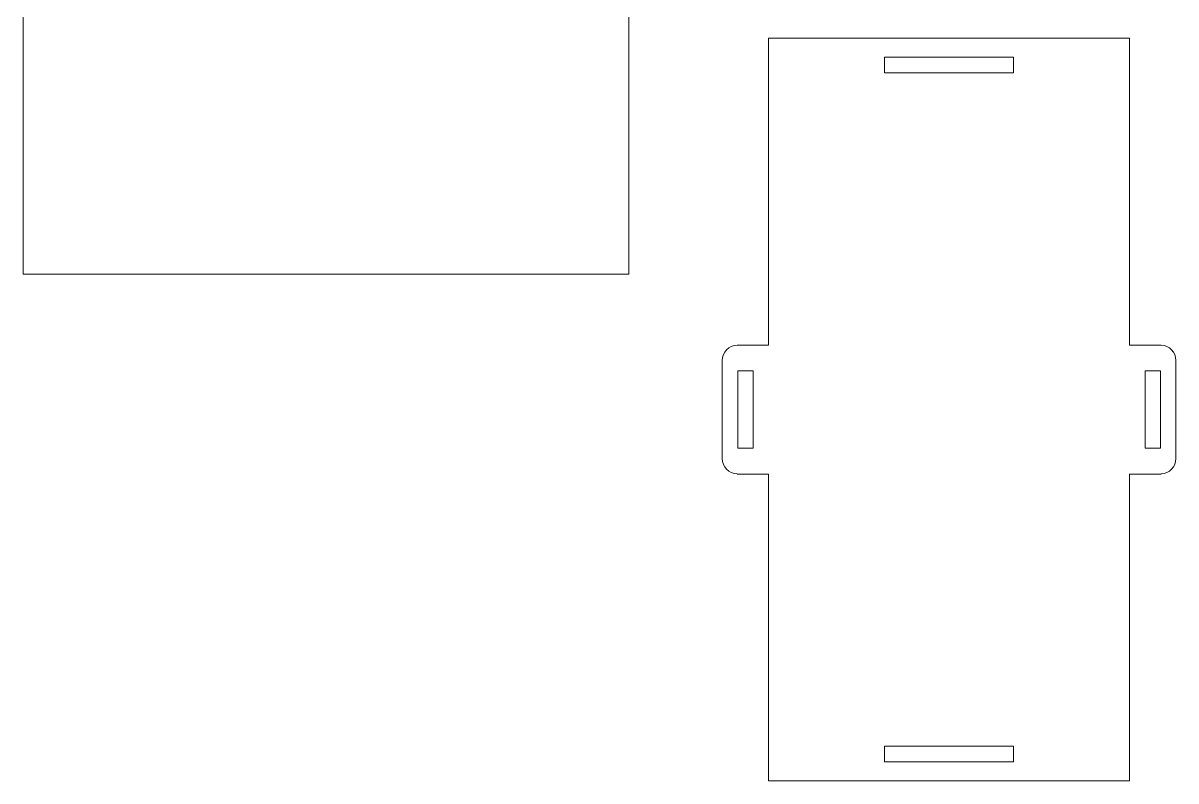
# Model space of a CAD drawing. Header units: millimetres. Extents: x 395 to 1406, y -158 to 315.
# Drawn here: x 883.5 to 1107.1, y 22.8 to 169.7 of the extents above; entities that cross this region are included whole.
import ezdxf

# ---------------------------------------------------------------- set-up
doc = ezdxf.new("R2010")
doc.units = ezdxf.units.MM
doc.header["$MEASUREMENT"] = 0
doc.layers.add('Roja', color=1, linetype='Continuous')

msp = doc.modelspace()

# ---------------------------------------------------------------- linework, layer by layer
at = {"layer": 'Roja', "color": 1, "lineweight": 20}
for points, knots in [([(883.5195, 250.6055), (883.5195, 250.6055), (1001.0158, 250.6055), (1001.0158, 250.6055), (1001.0158, 250.6055), (1001.0158, 250.6055), (1001.0158, 121.0485), (1001.0158, 121.0485), (1001.0158, 121.0485), (1001.0158, 121.0485), (883.5195, 121.0485), (883.5195, 121.0485), (883.5195, 121.0485), (883.5195, 121.0485), (883.5195, 250.6055), (883.5195, 250.6055)], [0, 0, 0, 0, 0.2, 0.2, 0.2, 0.20000001, 0.4, 0.4, 0.4, 0.40000001, 0.6, 0.6, 0.6, 0.60000001, 1, 1, 1, 1]), ([(1028.1141, 166.8224), (1028.1141, 166.8224), (1098.1141, 166.8224), (1098.1141, 166.8224), (1098.1141, 166.8224), (1098.1141, 166.8224), (1098.1141, 107.3223), (1098.1141, 107.3223), (1098.1141, 107.3223), (1098.1141, 107.3223), (1101.1141, 107.3223), (1101.1141, 107.3223), (1101.1141, 107.3223), (1101.1141, 107.3223), (1104.1141, 107.3223), (1104.1141, 107.3223), (1104.1141, 107.3223), (1104.1141, 107.3223), (1104.1141, 107.3223), (1104.1141, 107.3223), (1104.1141, 107.3223), (1104.1141, 107.3223), (1104.2393, 107.3223), (1104.2393, 107.3223), (1104.2393, 107.3223), (1104.2393, 107.3223), (1104.2393, 107.3195), (1104.2393, 107.3195), (1104.2393, 107.3195), (1105.8319, 107.2533), (1107.1141, 105.9304), (1107.1141, 104.3223), (1107.1141, 104.3223), (1107.1141, 104.3223), (1107.1141, 85.3223), (1107.1141, 85.3223), (1107.1141, 85.3223), (1107.1141, 83.7142), (1105.8319, 82.3913), (1104.2393, 82.3251), (1104.2393, 82.3251), (1104.2393, 82.3251), (1104.2393, 82.3223), (1104.2393, 82.3223), (1104.2393, 82.3223), (1104.2393, 82.3223), (1104.1141, 82.3223), (1104.1141, 82.3223), (1104.1141, 82.3223), (1104.1141, 82.3223), (1104.1141, 82.3223), (1104.1141, 82.3223), (1104.1141, 82.3223), (1104.1141, 82.3223), (1101.1141, 82.3223), (1101.1141, 82.3223), (1101.1141, 82.3223), (1101.1141, 82.3223), (1098.1141, 82.3223), (1098.1141, 82.3223), (1098.1141, 82.3223), (1098.1141, 82.3223), (1098.1141, 22.8223), (1098.1141, 22.8223), (1098.1141, 22.8223), (1098.1141, 22.8223), (1028.1141, 22.8223), (1028.1141, 22.8223), (1028.1141, 22.8223), (1028.1141, 22.8223), (1028.1141, 82.3223), (1028.1141, 82.3223), (1028.1141, 82.3223), (1028.1141, 82.3223), (1025.1141, 82.3223), (1025.1141, 82.3223), (1025.1141, 82.3223), (1025.1141, 82.3223), (1022.1141, 82.3223), (1022.1141, 82.3223), (1022.1141, 82.3223), (1022.1141, 82.3223), (1022.1141, 82.3223), (1022.1141, 82.3223), (1022.1141, 82.3223), (1022.1141, 82.3223), (1021.9889, 82.3223), (1021.9889, 82.3223), (1021.9889, 82.3223), (1021.9889, 82.3223), (1021.9889, 82.3251), (1021.9889, 82.3251), (1021.9889, 82.3251), (1020.3963, 82.3913), (1019.1141, 83.7142), (1019.1141, 85.3223), (1019.1141, 85.3223), (1019.1141, 85.3223), (1019.1141, 104.3223), (1019.1141, 104.3223), (1019.1141, 104.3223), (1019.1141, 105.9304), (1020.3963, 107.2533), (1021.9889, 107.3195), (1021.9889, 107.3195), (1021.9889, 107.3195), (1021.9889, 107.3223), (1021.9889, 107.3223), (1021.9889, 107.3223), (1021.9889, 107.3223), (1022.1141, 107.3223), (1022.1141, 107.3223), (1022.1141, 107.3223), (1022.1141, 107.3223), (1022.1141, 107.3223), (1022.1141, 107.3223), (1022.1141, 107.3223), (1022.1141, 107.3223), (1025.1141, 107.3223), (1025.1141, 107.3223), (1025.1141, 107.3223), (1025.1141, 107.3223), (1028.1141, 107.3223), (1028.1141, 107.3223), (1028.1141, 107.3223), (1028.1141, 107.3223), (1028.1141, 166.8224), (1028.1141, 166.8224)], [0, 0, 0, 0, 0.03030303, 0.03030303, 0.03030303, 0.03030304, 0.06060606, 0.06060606, 0.06060606, 0.06060607, 0.09090909, 0.09090909, 0.09090909, 0.0909091, 0.12121212, 0.12121212, 0.12121212, 0.12121213, 0.15151515, 0.15151515, 0.15151515, 0.15151516, 0.18181818, 0.18181818, 0.18181818, 0.18181819, 0.21212121, 0.21212121, 0.21212121, 0.21212122, 0.24242424, 0.24242424, 0.24242424, 0.24242425, 0.27272727, 0.27272727, 0.27272727, 0.27272728, 0.3030303, 0.3030303, 0.3030303, 0.30303031, 0.33333333, 0.33333333, 0.33333333, 0.33333334, 0.36363636, 0.36363636, 0.36363636, 0.36363637, 0.39393939, 0.39393939, 0.39393939, 0.3939394, 0.42424242, 0.42424242, 0.42424242, 0.42424243, 0.45454545, 0.45454545, 0.45454545, 0.45454546, 0.48484848, 0.48484848, 0.48484848, 0.48484849, 0.51515152, 0.51515152, 0.51515152, 0.51515153, 0.54545455, 0.54545455, 0.54545455, 0.54545456, 0.57575758, 0.57575758, 0.57575758, 0.57575759, 0.60606061, 0.60606061, 0.60606061, 0.60606062, 0.63636364, 0.63636364, 0.63636364, 0.63636365, 0.66666667, 0.66666667, 0.66666667, 0.66666668, 0.6969697, 0.6969697, 0.6969697, 0.69696971, 0.72727273, 0.72727273, 0.72727273, 0.72727274, 0.75757576, 0.75757576, 0.75757576, 0.75757577, 0.78787879, 0.78787879, 0.78787879, 0.7878788, 0.81818182, 0.81818182, 0.81818182, 0.81818183, 0.84848485, 0.84848485, 0.84848485, 0.84848486, 0.87878788, 0.87878788, 0.87878788, 0.87878789, 0.90909091, 0.90909091, 0.90909091, 0.90909092, 0.93939394, 0.93939394, 0.93939394, 0.93939395, 1, 1, 1, 1])]:
    msp.add_open_spline(points, degree=3, knots=knots, dxfattribs=at)
at = {"layer": 'Roja', "color": 114, "lineweight": 20}
for points in [[(1075.6141, 163.1006), (1075.6141, 163.1006), (1075.6141, 160.1006), (1075.6141, 160.1006), (1075.6141, 160.1006), (1075.6141, 160.1006), (1050.6141, 160.1006), (1050.6141, 160.1006), (1050.6141, 160.1006), (1050.6141, 160.1006), (1050.6141, 163.1006), (1050.6141, 163.1006), (1050.6141, 163.1006), (1050.6141, 163.1006), (1075.6141, 163.1006), (1075.6141, 163.1006)], [(1025.1141, 102.3223), (1025.1141, 102.3223), (1022.1141, 102.3223), (1022.1141, 102.3223), (1022.1141, 102.3223), (1022.1141, 102.3223), (1022.1141, 87.3223), (1022.1141, 87.3223), (1022.1141, 87.3223), (1022.1141, 87.3223), (1025.1141, 87.3223), (1025.1141, 87.3223), (1025.1141, 87.3223), (1025.1141, 87.3223), (1025.1141, 102.3223), (1025.1141, 102.3223)], [(1101.1141, 102.3223), (1101.1141, 102.3223), (1104.1141, 102.3223), (1104.1141, 102.3223), (1104.1141, 102.3223), (1104.1141, 102.3223), (1104.1141, 87.3223), (1104.1141, 87.3223), (1104.1141, 87.3223), (1104.1141, 87.3223), (1101.1141, 87.3223), (1101.1141, 87.3223), (1101.1141, 87.3223), (1101.1141, 87.3223), (1101.1141, 102.3223), (1101.1141, 102.3223)], [(1075.6141, 29.544), (1075.6141, 29.544), (1075.6141, 26.544), (1075.6141, 26.544), (1075.6141, 26.544), (1075.6141, 26.544), (1050.6141, 26.544), (1050.6141, 26.544), (1050.6141, 26.544), (1050.6141, 26.544), (1050.6141, 29.544), (1050.6141, 29.544), (1050.6141, 29.544), (1050.6141, 29.544), (1075.6141, 29.544), (1075.6141, 29.544)]]:
    msp.add_open_spline(points, degree=3, knots=[0, 0, 0, 0, 0.2, 0.2, 0.2, 0.20000001, 0.4, 0.4, 0.4, 0.40000001, 0.6, 0.6, 0.6, 0.60000001, 1, 1, 1, 1], dxfattribs=at)

doc.saveas('drawing.dxf')
